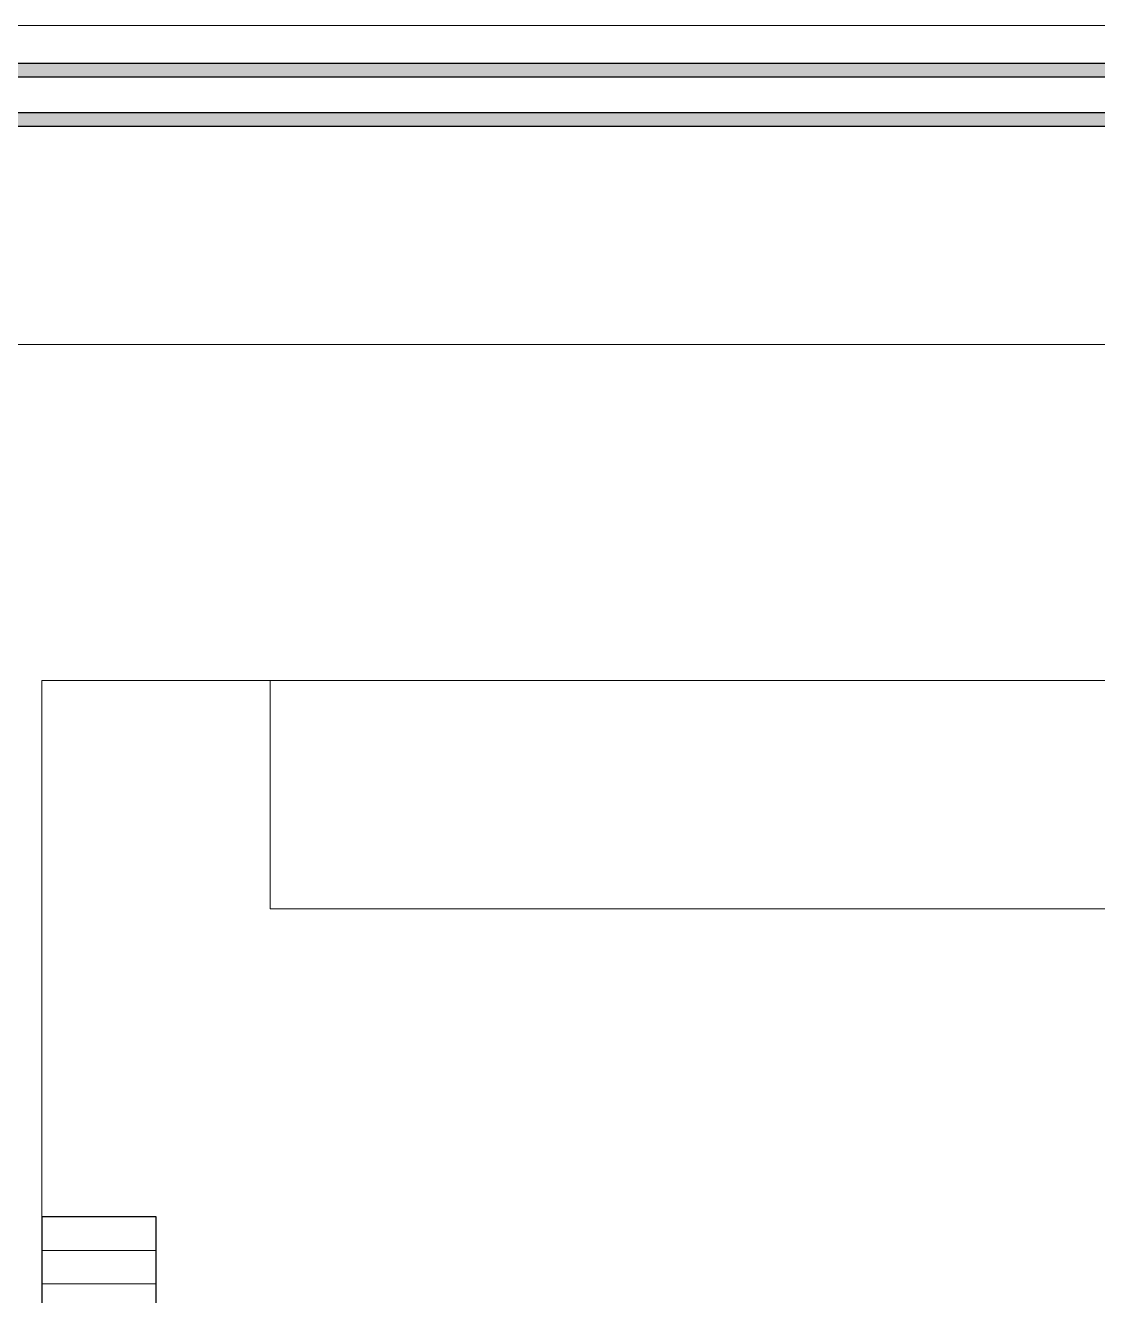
# Model space of a CAD drawing. Header units: millimetres. Extents: x 90978 to 295199, y -4084 to 97293.
# Drawn here: x 196274 to 196753, y 34129 to 34696 of the extents above; entities that cross this region are included whole.
import ezdxf

# ---------------------------------------------------------------- set-up
doc = ezdxf.new("R2010")
doc.units = ezdxf.units.MM
doc.header["$MEASUREMENT"] = 0
for name, color, linetype, lineweight in [('CSM-STL-XX-ZZ-M3-A-XXXX-00001_detached _19_04_21__rvt-1-Level 0$0$A-GLAZ-CURT', 7, 'CONTINUOUS', 9), ('CSM-STL-XX-ZZ-M3-A-XXXX-00001_detached _19_04_21__rvt-1-Level 0$0$A-GLAZ-CWMG', 7, 'CONTINUOUS', 9), ('CSM-STL-XX-ZZ-M3-A-XXXX-00001_detached _19_04_21__rvt-1-Level 0$0$A-WALL', 7, 'CONTINUOUS', 9), ('CSM-STL-XX-ZZ-M3-A-XXXX-00001_detached _19_04_21__rvt-1-Level 0$0$I-WALL', 7, 'CONTINUOUS', 9)]:
    doc.layers.add(name, color=color, linetype=linetype, lineweight=lineweight)

msp = doc.modelspace()

# ---------------------------------------------------------------- hatches: boundary and pattern name
at = {"layer": 'CSM-STL-XX-ZZ-M3-A-XXXX-00001_detached _19_04_21__rvt-1-Level 0$0$A-GLAZ-CURT'}
h = msp.add_hatch(color=256, dxfattribs=at)
h.paths.add_polyline_path([(197538.83, 34650.73), (197538.83, 34656.73), (196086.58, 34656.73), (196086.58, 34650.73), (197266.53, 34650.73)], flags=0)
h.paths.add_polyline_path([(197538.83, 34672.73), (197538.83, 34678.73), (196086.58, 34678.73), (196086.58, 34672.73), (197266.53, 34672.73)], flags=0)

# ---------------------------------------------------------------- linework, layer by layer
at = {"layer": 'CSM-STL-XX-ZZ-M3-A-XXXX-00001_detached _19_04_21__rvt-1-Level 0$0$A-GLAZ-CURT', "lineweight": 30}
for p, q in [((197538.83, 34678.73), (196086.58, 34678.73)), ((196086.58, 34672.73), (197538.83, 34672.73)), ((197538.83, 34656.73), (196086.58, 34656.73)), ((196086.58, 34650.73), (197538.83, 34650.73))]:
    msp.add_line(p, q, dxfattribs=at)
at = {"layer": 'CSM-STL-XX-ZZ-M3-A-XXXX-00001_detached _19_04_21__rvt-1-Level 0$0$A-GLAZ-CWMG'}
for p, q in [((197525.83, 34695.73), (196099.58, 34695.73)), ((196099.58, 34553.23), (197525.83, 34553.23))]:
    msp.add_line(p, q, dxfattribs=at)
at = {"layer": 'CSM-STL-XX-ZZ-M3-A-XXXX-00001_detached _19_04_21__rvt-1-Level 0$0$A-WALL'}
for p, q in [((197575.83, 34403.23), (196281.08, 34403.23)), ((196281.08, 34403.23), (196281.08, 34163.73)), ((196332.08, 34148.73), (196281.08, 34148.73)), ((196332.08, 34133.73), (196281.08, 34133.73))]:
    msp.add_line(p, q, dxfattribs=at)
at = {"layer": 'CSM-STL-XX-ZZ-M3-A-XXXX-00001_detached _19_04_21__rvt-1-Level 0$0$I-WALL'}
for p, q in [((196383.08, 34403.23), (197575.83, 34403.23)), ((196383.08, 34403.23), (196383.08, 34301.23)), ((197575.83, 34301.23), (196383.08, 34301.23))]:
    msp.add_line(p, q, dxfattribs=at)
at = {"layer": 'CSM-STL-XX-ZZ-M3-A-XXXX-00001_detached _19_04_21__rvt-1-Level 0$0$I-WALL', "lineweight": 30}
for p, q in [((196332.08, 34163.73), (196281.08, 34163.73)), ((196281.08, 34163.73), (196281.08, 34061.73)), ((196332.08, 34061.73), (196332.08, 34163.73))]:
    msp.add_line(p, q, dxfattribs=at)

doc.saveas('drawing.dxf')
